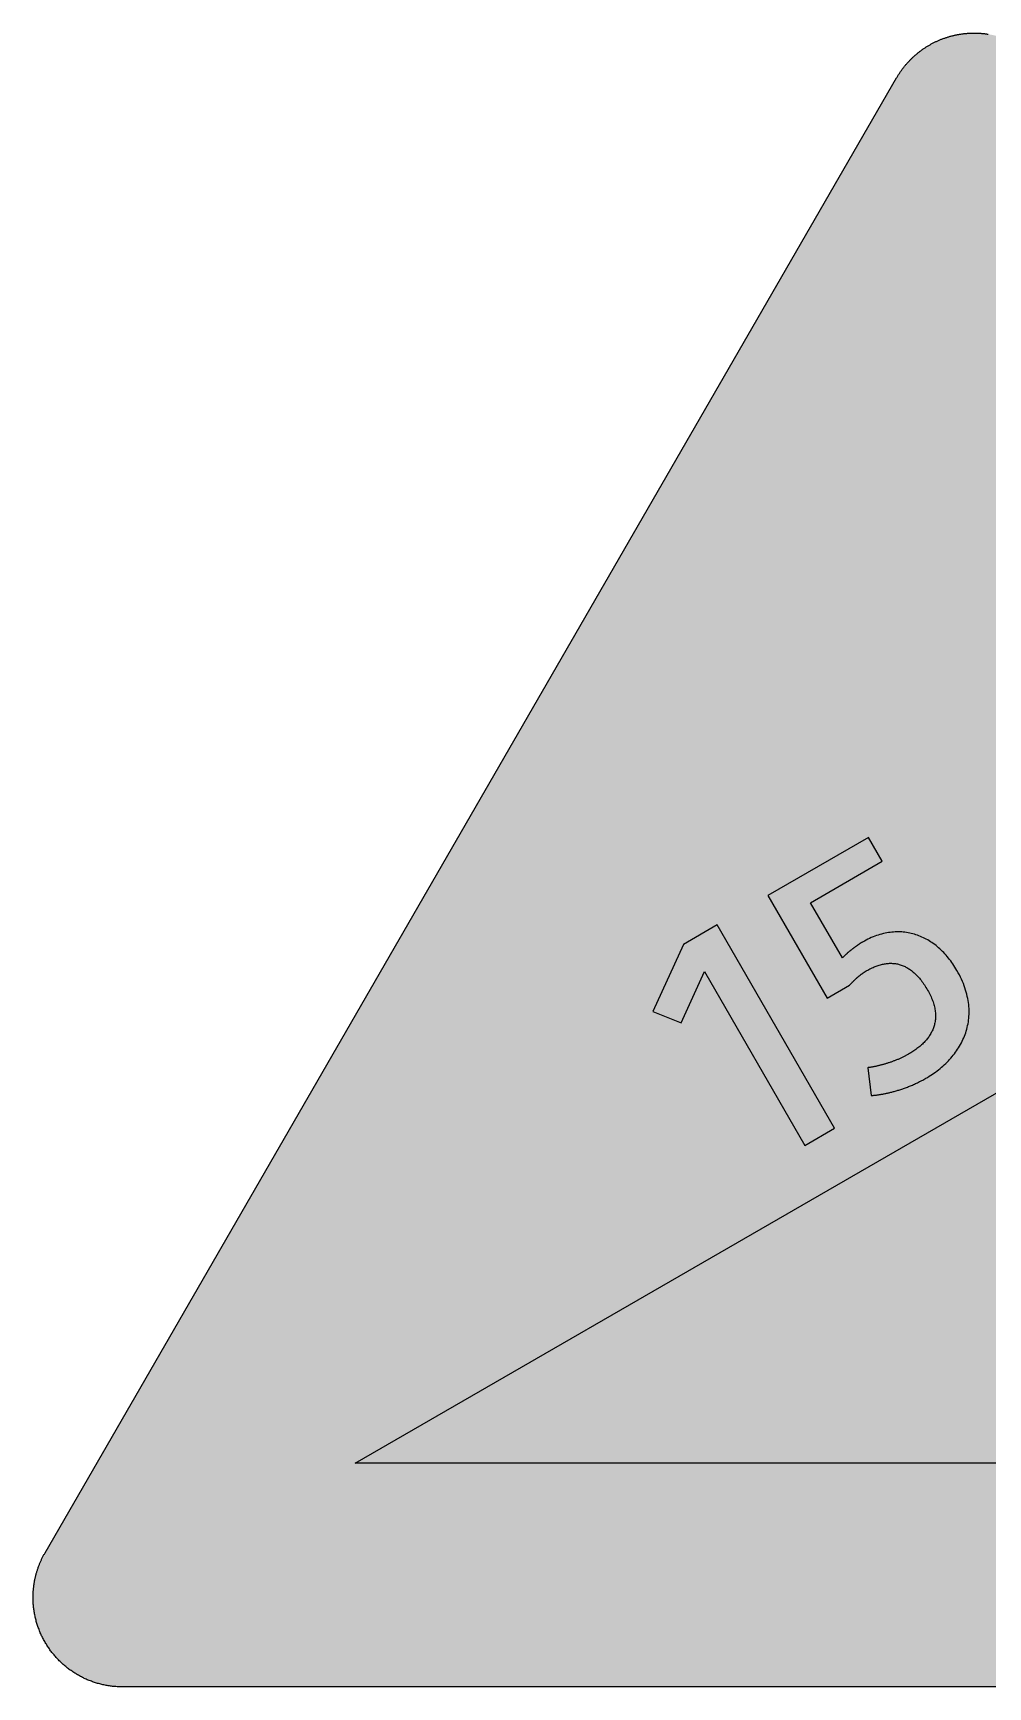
# Model space of a CAD drawing. Header units: millimetres. Extents: x 0 to 297, y 0 to 261.
# Drawn here: x 0.1 to 150.6, y 0.1 to 260.9 of the extents above; entities that cross this region are included whole.
import ezdxf

# ---------------------------------------------------------------- set-up
doc = ezdxf.new("R2010")
doc.units = ezdxf.units.MM

msp = doc.modelspace()

# ---------------------------------------------------------------- hatches: boundary and pattern name
for color, points in [(254, [(14.1633, 0.0526), (13.9878, 0.0533), (13.8125, 0.0559), (13.6373, 0.061), (13.462, 0.0686), (13.2893, 0.0787), (13.114, 0.0914), (12.9413, 0.1041), (12.7686, 0.1194), (12.5959, 0.1397), (12.4231, 0.16), (12.2504, 0.1803), (12.0777, 0.2057), (11.9075, 0.2337), (11.7373, 0.2616), (11.5672, 0.2921), (11.397, 0.3251), (11.2268, 0.3607), (11.0592, 0.3962), (10.8915, 0.4369), (10.7239, 0.4775), (10.5562, 0.5207), (10.3886, 0.5664), (10.2235, 0.6121), (10.0584, 0.6604), (9.8933, 0.7137), (9.7307, 0.7645), (9.5682, 0.8204), (9.4056, 0.8788), (9.2431, 0.9373), (9.083, 0.9982), (8.923, 1.0617), (8.763, 1.1252), (8.6055, 1.1938), (8.4455, 1.2624), (8.2906, 1.331), (8.1331, 1.4046), (7.9781, 1.4783), (7.8232, 1.5545), (7.6708, 1.6332), (7.5184, 1.7145), (7.366, 1.7958), (7.2161, 1.8796), (7.0663, 1.966), (6.919, 2.0549), (6.7716, 2.1438), (6.6243, 2.2352), (6.4795, 2.3266), (6.3348, 2.4232), (6.19, 2.5197), (6.0477, 2.6187), (5.908, 2.7178), (5.7683, 2.8219), (5.6286, 2.9261), (5.4915, 3.0302), (5.3543, 3.1394), (5.2197, 3.2487), (5.0851, 3.3579), (4.953, 3.4722), (4.8209, 3.5865), (4.6914, 3.7033), (4.5644, 3.8202), (4.4348, 3.9395), (4.3104, 4.0615), (4.1859, 4.1859), (4.0615, 4.3104), (3.9395, 4.4374), (3.8202, 4.5644), (3.7033, 4.6914), (3.5865, 4.8235), (3.4722, 4.953), (3.3579, 5.0876), (3.2487, 5.2197), (3.1369, 5.3543), (3.0302, 5.4915), (2.9235, 5.6286), (2.8194, 5.7683), (2.7178, 5.908), (2.6187, 6.0503), (2.5197, 6.19), (2.4232, 6.3348), (2.3266, 6.4795), (2.2352, 6.6243), (2.1438, 6.7716), (2.0523, 6.919), (1.966, 7.0663), (1.8796, 7.2161), (1.7958, 7.366), (1.7145, 7.5184), (1.6332, 7.6708), (1.5545, 7.8232), (1.4783, 7.9781), (1.4046, 8.1331), (1.331, 8.2906), (1.2598, 8.4455), (1.1913, 8.6055), (1.1252, 8.763), (1.0592, 8.923), (0.9982, 9.083), (0.9373, 9.2431), (0.8763, 9.4056), (0.8204, 9.5682), (0.7645, 9.7307), (0.7112, 9.8933), (0.6604, 10.0584), (0.6121, 10.2235), (0.5639, 10.3911), (0.5207, 10.5562), (0.4775, 10.7239), (0.4343, 10.8915), (0.3962, 11.0592), (0.3607, 11.2268), (0.3251, 11.397), (0.2921, 11.5672), (0.2616, 11.7373), (0.2311, 11.9075), (0.2057, 12.0802), (0.1803, 12.2504), (0.1575, 12.4231), (0.1372, 12.5959), (0.1194, 12.7686), (0.1041, 12.9413), (0.0889, 13.114), (0.0787, 13.2893), (0.0686, 13.462), (0.061, 13.6373), (0.0559, 13.8125), (0.0508, 13.9878), (0.0508, 14.163), (0.0508, 14.2773), (0.0533, 14.3942), (0.0559, 14.511), (0.0584, 14.6253), (0.0635, 14.7422), (0.0686, 14.859), (0.0737, 14.9733), (0.0813, 15.0901), (0.0889, 15.2044), (0.0991, 15.3187), (0.1092, 15.4356), (0.1194, 15.5499), (0.1321, 15.6642), (0.1448, 15.7785), (0.1575, 15.8953), (0.1727, 16.0096), (0.188, 16.1239), (0.2032, 16.2382), (0.221, 16.35), (0.2413, 16.4643), (0.2591, 16.5786), (0.2794, 16.6929), (0.2997, 16.8046), (0.3226, 16.9189), (0.3454, 17.0307), (0.3708, 17.145), (0.3937, 17.2568), (0.4191, 17.3685), (0.447, 17.4803), (0.475, 17.592), (0.5029, 17.7038), (0.5334, 17.8156), (0.5613, 17.9273), (0.5944, 18.0365), (0.6248, 18.1483), (0.6579, 18.2575), (0.6934, 18.3693), (0.7264, 18.4785), (0.762, 18.5877), (0.8001, 18.6969), (0.8382, 18.8062), (0.8763, 18.9128), (0.9144, 19.0221), (0.955, 19.1313), (0.9957, 19.238), (1.0389, 19.3446), (1.0795, 19.4539), (1.1252, 19.5605), (1.1684, 19.6647), (1.2141, 19.7714), (1.2598, 19.878), (1.3081, 19.9822), (1.3564, 20.0889), (1.4046, 20.193), (1.4554, 20.2971), (1.5062, 20.4013), (1.557, 20.5054), (1.6104, 20.607), (1.6637, 20.7112), (1.717, 20.8128), (1.7729, 20.9144), (1.8263, 21.016), (1.8847, 21.1176), (1.9406, 21.2192), (136.2523, 253.8501), (136.3091, 253.9492), (136.3675, 254.0483), (136.4285, 254.1473), (136.4894, 254.2464), (136.5504, 254.3454), (136.6139, 254.442), (136.6774, 254.5385), (136.7409, 254.635), (136.8044, 254.7315), (136.8704, 254.8255), (136.9365, 254.922), (137.0025, 255.016), (137.0711, 255.11), (137.1397, 255.2014), (137.2083, 255.2954), (137.2794, 255.3868), (137.3505, 255.4783), (137.4216, 255.5672), (137.4927, 255.6586), (137.5664, 255.7475), (137.6401, 255.8364), (137.7137, 255.9253), (137.7874, 256.0117), (137.8636, 256.098), (137.9398, 256.1844), (138.016, 256.2708), (138.0947, 256.3546), (138.1735, 256.4409), (138.2522, 256.5222), (138.3309, 256.606), (138.4122, 256.6899), (138.4935, 256.7711), (138.5748, 256.8524), (138.6586, 256.9312), (138.7399, 257.0124), (138.8237, 257.0912), (138.9075, 257.1699), (138.9939, 257.2461), (139.0802, 257.3249), (139.1641, 257.4011), (139.253, 257.4747), (139.3393, 257.5509), (139.4282, 257.6246), (139.5171, 257.6982), (139.606, 257.7719), (139.6949, 257.843), (139.7864, 257.9141), (139.8778, 257.9853), (139.9692, 258.0564), (140.0607, 258.125), (140.1547, 258.1935), (140.2486, 258.2596), (140.3426, 258.3282), (140.4366, 258.3942), (140.5331, 258.4602), (140.6296, 258.5237), (140.7262, 258.5872), (140.8227, 258.6507), (140.9192, 258.7142), (141.0183, 258.7752), (141.1173, 258.8362), (141.2164, 258.8946), (141.3154, 258.9555), (141.4145, 259.014), (141.5161, 259.0698), (141.6177, 259.1283), (141.7193, 259.1841), (141.8209, 259.2375), (141.9225, 259.2934), (142.0266, 259.3467), (142.1308, 259.3975), (142.2324, 259.4508), (142.3365, 259.5016), (142.4407, 259.5499), (142.5473, 259.6007), (142.6515, 259.6464), (142.7556, 259.6947), (142.8623, 259.7404), (142.969, 259.7861), (143.0757, 259.8318), (143.1823, 259.875), (143.289, 259.9182), (143.3957, 259.9588), (143.5049, 259.9995), (143.6116, 260.0401), (143.7208, 260.0808), (143.83, 260.1189), (143.9393, 260.1544), (144.0485, 260.1925), (144.1577, 260.2281), (144.2669, 260.2636), (144.3761, 260.2967), (144.4879, 260.3297), (144.5971, 260.3627), (144.7089, 260.3932), (144.8206, 260.4237), (144.9299, 260.4516), (145.0416, 260.4821), (145.1534, 260.5075), (145.2651, 260.5354), (145.3794, 260.5608), (145.4912, 260.5862), (145.603, 260.6091), (145.7173, 260.6319), (145.829, 260.6548), (145.9433, 260.6751), (146.0551, 260.6954), (146.1694, 260.7158), (146.2837, 260.7335), (146.398, 260.7513), (146.5123, 260.7666), (146.6266, 260.7818), (146.7409, 260.797), (146.8552, 260.8123), (146.9695, 260.825), (147.0838, 260.8351), (147.2006, 260.8478), (147.3149, 260.858), (147.4292, 260.8656), (147.5461, 260.8732), (147.6604, 260.8809), (147.7772, 260.8859), (147.8915, 260.8936), (148.0083, 260.8961), (148.1226, 260.9012), (148.2395, 260.9037), (148.3563, 260.9037), (148.4706, 260.9037), (148.5875, 260.9037), (148.7043, 260.9037), (148.8186, 260.9012), (148.9354, 260.8961), (149.0523, 260.8936), (149.1666, 260.8859), (149.2834, 260.8809), (149.3977, 260.8732), (149.512, 260.8656), (149.6289, 260.858), (149.7432, 260.8478), (149.8575, 260.8351), (149.9743, 260.825), (150.0886, 260.8123), (150.2029, 260.797), (150.3172, 260.7818), (150.4315, 260.7666), (150.5458, 260.7513), (150.6601, 260.7335), (150.7744, 260.7158), (150.8862, 260.6954), (151.0005, 260.6751), (151.1148, 260.6548), (151.2265, 260.6319), (151.3408, 260.6091), (151.4526, 260.5862), (151.5643, 260.5608), (151.6761, 260.5354), (151.7879, 260.5075), (151.8996, 260.4821), (152.0114, 260.4516), (152.1231, 260.4237), (152.2349, 260.3932), (152.3467, 260.3627), (152.4559, 260.3297), (152.5676, 260.2967), (152.6769, 260.2636), (152.7861, 260.2281), (152.8953, 260.1925), (153.0045, 260.1544), (153.1137, 260.1189), (153.223, 260.0808), (153.3296, 260.0401), (153.4389, 259.9995), (153.5455, 259.9588), (153.6548, 259.9182), (153.7614, 259.875), (153.8681, 259.8318), (153.9748, 259.7861), (154.0789, 259.7404), (154.1856, 259.6947), (154.2923, 259.6464), (154.3964, 259.6007), (154.5006, 259.5499), (154.6047, 259.5016), (154.7089, 259.4508), (154.813, 259.3975), (154.9171, 259.3467), (155.0187, 259.2934), (155.1203, 259.2375), (155.2245, 259.1841), (155.3261, 259.1283), (155.4251, 259.0698), (155.5267, 259.014), (155.6283, 258.9555), (155.7274, 258.8946), (155.8265, 258.8362), (155.9255, 258.7752), (156.022, 258.7142), (156.1211, 258.6507), (156.2176, 258.5872), (156.3141, 258.5237), (156.4107, 258.4602), (156.5046, 258.3942), (156.6012, 258.3282), (156.6951, 258.2596), (156.7866, 258.1935), (156.8806, 258.125), (156.972, 258.0564), (157.066, 257.9853), (157.1574, 257.9141), (157.2463, 257.843), (157.3378, 257.7719), (157.4267, 257.6982), (157.5156, 257.6246), (157.6019, 257.5509), (157.6908, 257.4747), (157.7772, 257.4011), (157.8635, 257.3249), (157.9499, 257.2461), (158.0337, 257.1699), (158.1201, 257.0912), (158.2039, 257.0124), (158.2852, 256.9312), (158.369, 256.8524), (158.4503, 256.7711), (158.5316, 256.6899), (158.6103, 256.606), (158.6916, 256.5222), (158.7703, 256.4409), (158.8491, 256.3546), (158.9253, 256.2708), (159.004, 256.1844), (159.0802, 256.098), (159.1539, 256.0117), (159.2301, 255.9253), (159.3037, 255.8364), (159.3774, 255.7475), (159.451, 255.6586), (159.5222, 255.5672), (159.5933, 255.4783), (159.6644, 255.3868), (159.7355, 255.2954), (159.8041, 255.2014), (159.8727, 255.11), (159.9387, 255.016), (160.0073, 254.922), (160.0733, 254.8255), (160.1368, 254.7315), (160.2029, 254.635), (160.2664, 254.5385), (160.3299, 254.442), (160.3908, 254.3454), (160.4543, 254.2464), (160.5153, 254.1473), (160.5737, 254.0483), (160.6347, 253.9492), (160.6906, 253.8476), (295.0023, 21.2192), (295.0591, 21.1176), (295.115, 21.016), (295.1709, 20.9144), (295.2267, 20.8128), (295.2801, 20.7112), (295.3334, 20.607), (295.3868, 20.5054), (295.4376, 20.4013), (295.4884, 20.2971), (295.5392, 20.193), (295.5874, 20.0889), (295.6357, 19.9822), (295.6814, 19.878), (295.7297, 19.7714), (295.7754, 19.6647), (295.8186, 19.5605), (295.8617, 19.4539), (295.9049, 19.3446), (295.9481, 19.238), (295.9887, 19.1313), (296.0294, 19.0221), (296.0675, 18.9128), (296.1056, 18.8062), (296.1437, 18.6969), (296.1792, 18.5877), (296.2148, 18.4785), (296.2504, 18.3693), (296.2834, 18.2575), (296.3164, 18.1483), (296.3494, 18.0365), (296.3799, 17.9273), (296.4104, 17.8156), (296.4409, 17.7038), (296.4688, 17.592), (296.4967, 17.4803), (296.5221, 17.3685), (296.5475, 17.2568), (296.5729, 17.145), (296.5958, 17.0307), (296.6212, 16.9189), (296.6415, 16.8046), (296.6644, 16.6929), (296.6822, 16.5786), (296.7025, 16.4643), (296.7203, 16.35), (296.738, 16.2382), (296.7558, 16.1239), (296.7711, 16.0096), (296.7838, 15.8953), (296.799, 15.7785), (296.8117, 15.6642), (296.8244, 15.5499), (296.8346, 15.4356), (296.8447, 15.3187), (296.8523, 15.2044), (296.86, 15.0901), (296.8676, 14.9733), (296.8752, 14.859), (296.8803, 14.7422), (296.8828, 14.6253), (296.8879, 14.511), (296.8904, 14.3942), (296.8904, 14.2773), (296.8904, 14.163), (296.8904, 13.9878), (296.8879, 13.8125), (296.8828, 13.6373), (296.8752, 13.462), (296.865, 13.2893), (296.8523, 13.114), (296.8396, 12.9413), (296.8219, 12.7686), (296.8041, 12.5959), (296.7838, 12.4231), (296.7609, 12.2504), (296.738, 12.0802), (296.7101, 11.9075), (296.6822, 11.7373), (296.6517, 11.5672), (296.6187, 11.397), (296.5831, 11.2268), (296.545, 11.0592), (296.5069, 10.8915), (296.4663, 10.7239), (296.4231, 10.5562), (296.3774, 10.3911), (296.3316, 10.2235), (296.2808, 10.0584), (296.23, 9.8933), (296.1767, 9.7307), (296.1234, 9.5682), (296.0649, 9.4056), (296.0065, 9.2431), (295.9456, 9.083), (295.8821, 8.923), (295.8186, 8.763), (295.75, 8.6055), (295.6814, 8.4455), (295.6103, 8.2906), (295.5392, 8.1331), (295.463, 7.9781), (295.3868, 7.8232), (295.3106, 7.6708), (295.2293, 7.5184), (295.148, 7.366), (295.0642, 7.2161), (294.9778, 7.0663), (294.8889, 6.919), (294.8, 6.7716), (294.7086, 6.6243), (294.6146, 6.4795), (294.5206, 6.3348), (294.4241, 6.19), (294.325, 6.0503), (294.226, 5.908), (294.1218, 5.7683), (294.0177, 5.6286), (293.9136, 5.4915), (293.8043, 5.3543), (293.6951, 5.2197), (293.5859, 5.0876), (293.4716, 4.953), (293.3573, 4.8235), (293.2405, 4.6914), (293.1236, 4.5644), (293.0042, 4.4374), (292.8823, 4.3104), (292.7579, 4.1859), (292.6334, 4.0615), (292.5089, 3.9395), (292.3794, 3.8202), (292.2524, 3.7033), (292.1203, 3.5865), (291.9908, 3.4722), (291.8562, 3.3579), (291.7241, 3.2487), (291.5895, 3.1394), (291.4523, 3.0302), (291.3151, 2.9261), (291.1754, 2.8219), (291.0357, 2.7178), (290.8935, 2.6187), (290.7513, 2.5197), (290.609, 2.4232), (290.4642, 2.3266), (290.3195, 2.2352), (290.1721, 2.1438), (290.0248, 2.0549), (289.8775, 1.966), (289.7276, 1.8796), (289.5778, 1.7958), (289.4254, 1.7145), (289.273, 1.6332), (289.118, 1.5545), (288.9656, 1.4783), (288.8107, 1.4046), (288.6532, 1.331), (288.4957, 1.2624), (288.3383, 1.1938), (288.1808, 1.1252), (288.0208, 1.0617), (287.8607, 0.9982), (287.7007, 0.9373), (287.5382, 0.8788), (287.3756, 0.8204), (287.213, 0.7645), (287.0479, 0.7137), (286.8854, 0.6604), (286.7203, 0.6121), (286.5526, 0.5664), (286.3875, 0.5207), (286.2199, 0.4775), (286.0523, 0.4369), (285.8846, 0.3962), (285.7144, 0.3607), (285.5468, 0.3251), (285.3766, 0.2921), (285.2064, 0.2616), (285.0363, 0.2337), (284.8635, 0.2057), (284.6934, 0.1803), (284.5206, 0.16), (284.3479, 0.1397), (284.1752, 0.1194), (284.0025, 0.1041), (283.8272, 0.0914), (283.6545, 0.0787), (283.4792, 0.0686), (283.3065, 0.061), (283.1313, 0.0559), (282.956, 0.0533), (282.7807, 0.0508)]), (59, [(133.9868, 130.2688), (131.8161, 134.0266), (115.9605, 124.8724), (125.301, 108.6958), (128.8288, 110.7338), (128.872, 110.7796), (128.9152, 110.8278), (128.9583, 110.8761), (129.0015, 110.9218), (129.0447, 110.9675), (129.0904, 111.0158), (129.1336, 111.0615), (129.1768, 111.1047), (129.22, 111.1504), (129.2631, 111.1961), (129.3063, 111.2393), (129.3495, 111.2825), (129.3927, 111.3257), (129.4359, 111.3688), (129.479, 111.412), (129.5222, 111.4552), (129.5654, 111.4958), (129.6086, 111.5365), (129.6518, 111.5797), (129.6949, 111.6203), (129.7381, 111.6584), (129.7788, 111.699), (129.8219, 111.7397), (129.8651, 111.7778), (129.9083, 111.8159), (129.9515, 111.854), (129.9921, 111.8921), (130.0353, 111.9302), (130.0785, 111.9683), (130.1217, 112.0038), (130.1623, 112.0419), (130.2055, 112.0775), (130.2487, 112.1131), (130.2893, 112.1486), (130.3325, 112.1842), (130.3731, 112.2172), (130.4163, 112.2528), (130.4569, 112.2858), (130.5001, 112.3188), (130.5433, 112.3518), (130.5839, 112.3848), (130.6271, 112.4179), (130.6678, 112.4483), (130.7084, 112.4788), (130.7516, 112.5118), (130.7922, 112.5423), (130.8354, 112.5728), (130.876, 112.6007), (130.9167, 112.6312), (130.9599, 112.6617), (131.0005, 112.6896), (131.0411, 112.7176), (131.0843, 112.7455), (131.125, 112.7735), (131.1656, 112.8014), (131.2062, 112.8268), (131.2494, 112.8547), (131.2901, 112.8801), (131.3307, 112.9055), (131.3713, 112.9309), (131.412, 112.9563), (131.4526, 112.9792), (131.4933, 113.0046), (131.5339, 113.0275), (131.7015, 113.124), (131.8692, 113.2154), (132.0368, 113.3018), (132.2019, 113.3856), (132.3696, 113.4643), (132.5347, 113.5405), (132.6998, 113.6117), (132.8649, 113.6777), (133.0274, 113.7412), (133.1925, 113.8022), (133.3551, 113.8555), (133.5202, 113.9063), (133.6827, 113.9546), (133.8428, 113.9977), (134.0053, 114.0358), (134.1679, 114.0689), (134.3279, 114.0993), (134.4879, 114.1247), (134.6479, 114.1451), (134.808, 114.1603), (134.9654, 114.173), (135.1229, 114.1806), (135.2804, 114.1832), (135.4379, 114.1832), (135.5954, 114.1755), (135.7503, 114.1654), (135.9052, 114.1501), (136.0602, 114.1298), (136.2151, 114.1044), (136.3675, 114.0739), (136.5199, 114.0384), (136.6723, 114.0003), (136.8222, 113.9546), (136.9746, 113.9063), (137.1244, 113.8504), (137.2743, 113.792), (137.4216, 113.7285), (137.5689, 113.6574), (137.7163, 113.5837), (137.8636, 113.505), (138.0084, 113.4186), (138.1557, 113.3297), (138.2979, 113.2332), (138.4427, 113.1316), (138.5849, 113.0275), (138.7272, 112.9157), (138.8669, 112.7989), (139.0091, 112.6769), (139.1463, 112.5474), (139.286, 112.4153), (139.4231, 112.2756), (139.5603, 112.1308), (139.6975, 111.981), (139.8321, 111.826), (139.9667, 111.666), (140.0988, 111.4984), (140.2309, 111.3257), (140.3629, 111.1479), (140.4925, 110.9624), (140.622, 110.7719), (140.7516, 110.5764), (140.8786, 110.3757), (141.0056, 110.1674), (141.1326, 109.9515), (141.2519, 109.7382), (141.3662, 109.5273), (141.4755, 109.3165), (141.5771, 109.1082), (141.671, 108.9025), (141.7599, 108.6968), (141.8438, 108.4936), (141.92, 108.2929), (141.9911, 108.0948), (142.0546, 107.8967), (142.113, 107.7011), (142.1663, 107.508), (142.2121, 107.315), (142.2527, 107.1245), (142.2883, 106.9365), (142.3187, 106.7511), (142.3416, 106.5657), (142.3594, 106.3828), (142.3721, 106.2025), (142.3797, 106.0221), (142.3797, 105.8469), (142.3772, 105.6691), (142.367, 105.4964), (142.3543, 105.3236), (142.334, 105.1535), (142.3086, 104.9858), (142.2806, 104.8182), (142.2451, 104.6531), (142.2044, 104.4905), (142.1613, 104.328), (142.1105, 104.1679), (142.0571, 104.0105), (141.9987, 103.853), (141.9352, 103.698), (141.8666, 103.5456), (141.793, 103.3932), (141.7142, 103.2459), (141.6329, 103.0961), (141.5466, 102.9513), (141.4551, 102.8065), (141.3612, 102.6643), (141.2621, 102.522), (141.158, 102.3823), (141.0513, 102.2452), (140.9395, 102.1105), (140.8227, 101.9759), (140.7033, 101.8413), (140.5788, 101.7118), (140.4518, 101.5822), (140.3198, 101.4552), (140.1851, 101.3282), (140.0454, 101.2038), (139.9032, 101.0818), (139.7584, 100.9599), (139.6086, 100.8405), (139.4536, 100.7237), (139.2987, 100.6069), (139.1387, 100.4926), (138.9761, 100.3783), (138.8085, 100.2665), (138.6383, 100.1573), (138.4656, 100.0481), (138.2903, 99.9439), (138.1125, 99.8372), (138.016, 99.7839), (137.9195, 99.7306), (137.8229, 99.6772), (137.7239, 99.6239), (137.6248, 99.5705), (137.5232, 99.5197), (137.4216, 99.4689), (137.3175, 99.4181), (137.2159, 99.3673), (137.1117, 99.3191), (137.0051, 99.2708), (136.9009, 99.2226), (136.7942, 99.1743), (136.685, 99.1286), (136.5783, 99.0803), (136.4691, 99.0371), (136.3624, 98.9914), (136.2532, 98.9457), (136.144, 98.9025), (136.0348, 98.8593), (135.923, 98.8162), (135.8138, 98.7755), (135.7046, 98.7349), (135.5928, 98.6942), (135.4836, 98.6536), (135.3718, 98.6155), (135.2626, 98.5774), (135.1509, 98.5393), (135.0416, 98.5012), (134.9324, 98.4656), (134.8232, 98.4301), (134.714, 98.3945), (134.6048, 98.3615), (134.4955, 98.3285), (134.3889, 98.2955), (134.2796, 98.265), (134.173, 98.2345), (134.0663, 98.204), (133.9621, 98.1735), (133.858, 98.1456), (133.7539, 98.1177), (133.6497, 98.0923), (133.5481, 98.0643), (133.4465, 98.0389), (133.3449, 98.0161), (133.2459, 97.9932), (133.1468, 97.9703), (133.0503, 97.9475), (132.9538, 97.9272), (132.8598, 97.9068), (132.7658, 97.8865), (132.6744, 97.8687), (132.5855, 97.851), (132.494, 97.8357), (132.4077, 97.8205), (132.3213, 97.8052), (132.2375, 97.7925), (132.1537, 97.7798), (132.0724, 97.7671), (131.9936, 97.757), (131.9174, 97.7468), (131.8412, 97.7367), (131.7676, 97.729), (131.6965, 97.7214), (132.2215, 93.3221), (132.3035, 93.3272), (132.3873, 93.3374), (132.4762, 93.345), (132.5651, 93.3552), (132.6591, 93.3653), (132.7531, 93.3755), (132.8496, 93.3856), (132.9487, 93.3983), (133.0503, 93.411), (133.1544, 93.4263), (133.2586, 93.4415), (133.3652, 93.4568), (133.4745, 93.472), (133.5862, 93.4898), (133.7005, 93.5076), (133.8148, 93.5279), (133.9317, 93.5482), (134.051, 93.5685), (134.1704, 93.5914), (134.2949, 93.6142), (134.4168, 93.6396), (134.5438, 93.665), (134.6708, 93.6904), (134.8003, 93.7184), (134.9299, 93.7489), (135.062, 93.7768), (135.1966, 93.8098), (135.3312, 93.8428), (135.4684, 93.8759), (135.6055, 93.9114), (135.7452, 93.947), (135.8849, 93.9851), (136.0272, 94.0257), (136.1694, 94.0638), (136.3142, 94.107), (136.459, 94.1502), (136.6037, 94.1959), (136.7536, 94.2416), (136.9009, 94.2899), (137.0508, 94.3381), (137.2006, 94.3889), (137.353, 94.4423), (137.5054, 94.4956), (137.6578, 94.5515), (137.8128, 94.6099), (137.9677, 94.6683), (138.1227, 94.7293), (138.2801, 94.7928), (138.4376, 94.8563), (138.5951, 94.9223), (138.7526, 94.9884), (138.9126, 95.0595), (139.0726, 95.1306), (139.2326, 95.2043), (139.3927, 95.2779), (139.5527, 95.3567), (139.7152, 95.4354), (139.8753, 95.5167), (140.0378, 95.598), (140.2004, 95.6843), (140.3629, 95.7707), (140.5255, 95.8596), (140.6881, 95.951), (140.8532, 96.045), (141.1148, 96.1974), (141.3739, 96.3574), (141.6304, 96.52), (141.8844, 96.6876), (142.1333, 96.8604), (142.3797, 97.0356), (142.621, 97.216), (142.8598, 97.4014), (143.0934, 97.5893), (143.322, 97.7824), (143.5481, 97.978), (143.7691, 98.1786), (143.985, 98.3818), (144.1983, 98.5901), (144.4041, 98.8009), (144.6073, 99.0168), (144.8029, 99.2353), (144.9959, 99.4588), (145.1813, 99.6874), (145.3617, 99.916), (145.5369, 100.1497), (145.7046, 100.3884), (145.8697, 100.6297), (146.0246, 100.8736), (146.177, 101.1225), (146.3218, 101.3714), (146.4589, 101.6279), (146.591, 101.8845), (146.7155, 102.1461), (146.8323, 102.4103), (146.9415, 102.6795), (147.0457, 102.9487), (147.1422, 103.2231), (147.2311, 103.4999), (147.3124, 103.7793), (147.386, 104.0638), (147.4495, 104.3508), (147.508, 104.6378), (147.5588, 104.9299), (147.5994, 105.2246), (147.6324, 105.5218), (147.6553, 105.824), (147.6705, 106.1263), (147.6781, 106.4311), (147.6756, 106.741), (147.6654, 107.0508), (147.6451, 107.3658), (147.6146, 107.6808), (147.5765, 108.0008), (147.5257, 108.3208), (147.4673, 108.6434), (147.3987, 108.9711), (147.32, 109.2987), (147.2336, 109.6289), (147.1346, 109.9617), (147.0254, 110.297), (146.9034, 110.6348), (146.7739, 110.9726), (146.6317, 111.3155), (146.4793, 111.6584), (146.3167, 112.0038), (146.1414, 112.3518), (145.956, 112.6998), (145.7579, 113.0529), (145.603, 113.3145), (145.4429, 113.5736), (145.2804, 113.8276), (145.1153, 114.0765), (144.9451, 114.3178), (144.7724, 114.5565), (144.5971, 114.7877), (144.4168, 115.0137), (144.2364, 115.2347), (144.0485, 115.4506), (143.8605, 115.6614), (143.67, 115.8672), (143.4744, 116.0653), (143.2789, 116.2583), (143.0782, 116.4438), (142.875, 116.6266), (142.6693, 116.8019), (142.461, 116.9721), (142.2502, 117.1346), (142.0368, 117.2921), (141.8209, 117.4445), (141.6025, 117.5893), (141.3815, 117.729), (141.158, 117.8611), (140.9319, 117.9881), (140.7033, 118.11), (140.4722, 118.2243), (140.241, 118.331), (140.0073, 118.4326), (139.7686, 118.5266), (139.5324, 118.6155), (139.2911, 118.6967), (139.0498, 118.7704), (138.8034, 118.839), (138.5595, 118.9025), (138.3106, 118.9558), (138.0617, 119.0041), (137.8102, 119.0447), (137.5588, 119.0803), (137.3048, 119.1057), (137.0482, 119.126), (136.7917, 119.1387), (136.5326, 119.1463), (136.2735, 119.1438), (136.0119, 119.1362), (135.7503, 119.1209), (135.4861, 119.0981), (135.222, 119.0676), (134.9578, 119.0295), (134.6911, 118.9838), (134.4219, 118.9304), (134.1552, 118.8695), (133.8859, 118.8034), (133.6167, 118.7272), (133.3449, 118.6434), (133.0731, 118.552), (132.8014, 118.4529), (132.5296, 118.3462), (132.2553, 118.2319), (131.9835, 118.11), (131.7092, 117.9805), (131.4348, 117.8408), (131.1605, 117.696), (130.8837, 117.541), (130.8329, 117.5106), (130.7821, 117.4801), (130.7287, 117.4496), (130.6779, 117.4191), (130.6271, 117.3861), (130.5738, 117.3531), (130.5204, 117.3226), (130.4696, 117.2896), (130.4163, 117.2566), (130.3655, 117.2235), (130.3122, 117.188), (130.2614, 117.155), (130.208, 117.1194), (130.1547, 117.0838), (130.1039, 117.0508), (130.0505, 117.0153), (129.9997, 116.9772), (129.9464, 116.9416), (129.8931, 116.906), (129.8423, 116.8679), (129.7889, 116.8324), (129.7381, 116.7943), (129.6848, 116.7562), (129.634, 116.7181), (129.5806, 116.68), (129.5298, 116.6419), (129.4765, 116.6012), (129.4257, 116.5631), (129.3749, 116.5225), (129.3216, 116.4844), (129.2708, 116.4438), (129.22, 116.4031), (129.1692, 116.3625), (129.1184, 116.3218), (129.0676, 116.2812), (129.0168, 116.2406), (128.966, 116.1999), (128.9152, 116.1567), (128.8644, 116.1161), (128.8161, 116.0755), (128.7653, 116.0323), (128.717, 115.9891), (128.6662, 115.9485), (128.618, 115.9053), (128.5697, 115.8621), (128.5189, 115.8189), (128.4707, 115.7757), (128.4224, 115.7326), (128.3767, 115.6894), (128.3284, 115.6462), (128.2802, 115.603), (128.2344, 115.5598), (128.1862, 115.5141), (128.1405, 115.4709), (128.0947, 115.4278), (128.049, 115.382), (128.0033, 115.3389), (127.9576, 115.2931), (127.9119, 115.25), (127.8687, 115.2042), (127.823, 115.1611), (127.7798, 115.1153), (127.7366, 115.0722), (127.6934, 115.0264), (122.6675, 123.7343)]), (59, [(121.787, 85.4647), (126.4613, 88.1641), (107.9405, 120.2422), (102.6252, 117.1734), (97.809, 106.5706), (102.2533, 104.8001), (105.9656, 112.8698)]), (59, [(50.8261, 35.3304), (197.2966, 119.8965), (246.1204, 35.3304)])]:
    msp.add_hatch(color=color).paths.add_polyline_path(points)
h = msp.add_hatch(color=22)
h.paths.add_polyline_path([(14.1633, 5.3442), (13.9344, 5.3467), (13.7084, 5.3543), (13.4849, 5.3696), (13.2613, 5.3873), (13.0378, 5.4127), (12.8194, 5.4458), (12.6009, 5.4813), (12.385, 5.522), (12.1717, 5.5677), (11.9583, 5.621), (11.7475, 5.6769), (11.5392, 5.7404), (11.3335, 5.8064), (11.1303, 5.8776), (10.9296, 5.9538), (10.729, 6.035), (10.5334, 6.1214), (10.3378, 6.2128), (10.1473, 6.3068), (9.9593, 6.4084), (9.7714, 6.5126), (9.5885, 6.6192), (9.4082, 6.7335), (9.2304, 6.8504), (9.0576, 6.9698), (8.8849, 7.0942), (8.7173, 7.2238), (8.5522, 7.3584), (8.3896, 7.493), (8.2321, 7.6352), (8.0772, 7.7775), (7.9273, 7.9273), (7.7775, 8.0772), (7.6352, 8.2321), (7.493, 8.3922), (7.3558, 8.5522), (7.2238, 8.7173), (7.0942, 8.8849), (6.9698, 9.0576), (6.8504, 9.2329), (6.7335, 9.4082), (6.6192, 9.5885), (6.5126, 9.7739), (6.4084, 9.9593), (6.3068, 10.1473), (6.2128, 10.3403), (6.1214, 10.5334), (6.035, 10.729), (5.9538, 10.9296), (5.8776, 11.1303), (5.8064, 11.3335), (5.7404, 11.5392), (5.6769, 11.7475), (5.621, 11.9583), (5.5677, 12.1717), (5.522, 12.385), (5.4813, 12.6009), (5.4432, 12.8194), (5.4127, 13.0404), (5.3873, 13.2613), (5.3696, 13.4849), (5.3543, 13.7084), (5.3467, 13.9344), (5.3416, 14.163), (5.3442, 14.2342), (5.3442, 14.3078), (5.3442, 14.3789), (5.3467, 14.4526), (5.3492, 14.5237), (5.3543, 14.5974), (5.3569, 14.6685), (5.3619, 14.7422), (5.367, 14.8133), (5.3721, 14.8869), (5.3797, 14.9581), (5.3848, 15.0292), (5.3924, 15.1003), (5.4, 15.174), (5.4102, 15.2451), (5.4178, 15.3162), (5.428, 15.3873), (5.4381, 15.4584), (5.4483, 15.5296), (5.461, 15.6007), (5.4737, 15.6718), (5.4864, 15.7429), (5.4991, 15.814), (5.5118, 15.8852), (5.527, 15.9563), (5.5423, 16.0249), (5.5575, 16.096), (5.5728, 16.1671), (5.5905, 16.2357), (5.6083, 16.3068), (5.6261, 16.3754), (5.6439, 16.444), (5.6617, 16.5151), (5.682, 16.5837), (5.7023, 16.6522), (5.7226, 16.7208), (5.7429, 16.7919), (5.7658, 16.8605), (5.7887, 16.9266), (5.8115, 16.9951), (5.8344, 17.0637), (5.8572, 17.1323), (5.8826, 17.2009), (5.908, 17.2669), (5.9334, 17.3355), (5.9588, 17.4015), (5.9868, 17.4676), (6.0147, 17.5362), (6.0427, 17.6022), (6.0706, 17.6682), (6.0985, 17.7343), (6.129, 17.8003), (6.1595, 17.8664), (6.19, 17.9299), (6.2205, 17.9959), (6.2509, 18.0619), (6.284, 18.1254), (6.317, 18.1915), (6.35, 18.255), (6.383, 18.3185), (6.4186, 18.382), (6.4541, 18.4455), (6.4897, 18.509), (6.5253, 18.5725), (140.8356, 251.2042), (140.909, 251.3305), (140.9852, 251.4549), (141.064, 251.5794), (141.1453, 251.7013), (141.2265, 251.8232), (141.3129, 251.9426), (141.3967, 252.0594), (141.4856, 252.1763), (141.5745, 252.2906), (141.666, 252.4023), (141.7599, 252.5141), (141.8539, 252.6233), (141.9504, 252.73), (142.0495, 252.8367), (142.1486, 252.9408), (142.2502, 253.0424), (142.3518, 253.144), (142.4559, 253.2431), (142.5626, 253.3396), (142.6693, 253.4336), (142.7785, 253.5276), (142.8877, 253.619), (142.9995, 253.7104), (143.1112, 253.7968), (143.2255, 253.8832), (143.3424, 253.967), (143.4592, 254.0483), (143.576, 254.1295), (143.6954, 254.2083), (143.8173, 254.2845), (143.9393, 254.3581), (144.0612, 254.4318), (144.1856, 254.5004), (144.3126, 254.569), (144.4371, 254.635), (144.5666, 254.701), (144.6936, 254.762), (144.8232, 254.823), (144.9553, 254.8814), (145.0848, 254.9373), (145.2194, 254.9906), (145.3515, 255.0414), (145.4861, 255.0922), (145.6207, 255.1405), (145.7579, 255.1836), (145.8951, 255.2268), (146.0322, 255.2675), (146.1694, 255.3081), (146.3091, 255.3437), (146.4488, 255.3792), (146.591, 255.4097), (146.7307, 255.4402), (146.873, 255.4681), (147.0152, 255.491), (147.16, 255.5138), (147.3022, 255.5342), (147.447, 255.5519), (147.5918, 255.5697), (147.7391, 255.5824), (147.8839, 255.5926), (148.0312, 255.6027), (148.176, 255.6078), (148.3233, 255.6104), (148.4706, 255.6129), (148.6179, 255.6104), (148.7653, 255.6078), (148.9126, 255.6027), (149.0599, 255.5926), (149.2047, 255.5824), (149.3495, 255.5697), (149.4942, 255.5519), (149.639, 255.5342), (149.7838, 255.5138), (149.926, 255.491), (150.0683, 255.4681), (150.2105, 255.4402), (150.3528, 255.4097), (150.4925, 255.3792), (150.6347, 255.3437), (150.7719, 255.3081), (150.9116, 255.2675), (151.0487, 255.2268), (151.1859, 255.1836), (151.323, 255.1405), (151.4577, 255.0922), (151.5923, 255.0414), (151.7244, 254.9906), (151.8564, 254.9373), (151.9885, 254.8814), (152.1206, 254.823), (152.2501, 254.762), (152.3771, 254.701), (152.5041, 254.635), (152.6311, 254.569), (152.7581, 254.5004), (152.8801, 254.4318), (153.0045, 254.3581), (153.1264, 254.2845), (153.2458, 254.2083), (153.3652, 254.1295), (153.4846, 254.0483), (153.6014, 253.967), (153.7157, 253.8832), (153.83, 253.7968), (153.9443, 253.7104), (154.0561, 253.619), (154.1653, 253.5276), (154.2745, 253.4336), (154.3812, 253.3396), (154.4879, 253.2431), (154.592, 253.144), (154.6936, 253.0424), (154.7952, 252.9408), (154.8943, 252.8367), (154.9933, 252.73), (155.0899, 252.6233), (155.1838, 252.5141), (155.2778, 252.4023), (155.3693, 252.2906), (155.4582, 252.1763), (155.5471, 252.0594), (155.6334, 251.9426), (155.7172, 251.8232), (155.7985, 251.7013), (155.8798, 251.5794), (155.9585, 251.4549), (156.0347, 251.3305), (156.1109, 251.2035), (290.4201, 18.5734), (290.4541, 18.509), (290.4896, 18.4455), (290.5252, 18.382), (290.5608, 18.3185), (290.5938, 18.255), (290.6268, 18.1915), (290.6598, 18.1254), (290.6903, 18.0619), (290.7233, 17.9959), (290.7538, 17.9299), (290.7843, 17.8664), (290.8148, 17.8003), (290.8452, 17.7343), (290.8732, 17.6682), (290.9011, 17.6022), (290.9291, 17.5362), (290.957, 17.4676), (290.9824, 17.4015), (291.0103, 17.3355), (291.0357, 17.2669), (291.0611, 17.2009), (291.084, 17.1323), (291.1094, 17.0637), (291.1323, 16.9951), (291.1551, 16.9266), (291.178, 16.8605), (291.1983, 16.7919), (291.2212, 16.7208), (291.2415, 16.6522), (291.2618, 16.5837), (291.2796, 16.5151), (291.2999, 16.444), (291.3177, 16.3754), (291.3355, 16.3068), (291.3532, 16.2357), (291.3685, 16.1671), (291.3863, 16.096), (291.4015, 16.0249), (291.4167, 15.9563), (291.4294, 15.8852), (291.4447, 15.814), (291.4574, 15.7429), (291.4701, 15.6718), (291.4828, 15.6007), (291.4929, 15.5296), (291.5031, 15.4584), (291.5133, 15.3873), (291.5234, 15.3162), (291.5336, 15.2451), (291.5412, 15.174), (291.5488, 15.1003), (291.5564, 15.0292), (291.5641, 14.9581), (291.5691, 14.8869), (291.5768, 14.8133), (291.5818, 14.7422), (291.5844, 14.6685), (291.5895, 14.5974), (291.592, 14.5237), (291.5945, 14.4526), (291.5971, 14.3789), (291.5996, 14.3078), (291.5996, 14.2342), (291.5996, 14.163), (291.5971, 13.9344), (291.5895, 13.7084), (291.5742, 13.4849), (291.5539, 13.2613), (291.5285, 13.0404), (291.498, 12.8194), (291.4625, 12.6009), (291.4218, 12.385), (291.3736, 12.1717), (291.3228, 11.9583), (291.2643, 11.7475), (291.2034, 11.5392), (291.1373, 11.3335), (291.0637, 11.1303), (290.9875, 10.9296), (290.9062, 10.729), (290.8198, 10.5334), (290.7309, 10.3403), (290.6344, 10.1473), (290.5354, 9.9593), (290.4312, 9.7739), (290.322, 9.5885), (290.2102, 9.4082), (290.0934, 9.2329), (289.974, 9.0576), (289.847, 8.8849), (289.72, 8.7173), (289.5854, 8.5522), (289.4482, 8.3922), (289.3085, 8.2321), (289.1638, 8.0772), (289.0164, 7.9273), (288.8666, 7.7775), (288.7116, 7.6352), (288.5516, 7.493), (288.3916, 7.3584), (288.2265, 7.2238), (288.0563, 7.0942), (287.8861, 6.9698), (287.7109, 6.8504), (287.5331, 6.7335), (287.3527, 6.6192), (287.1699, 6.5126), (286.9844, 6.4084), (286.7965, 6.3068), (286.6034, 6.2128), (286.4104, 6.1214), (286.2148, 6.035), (286.0142, 5.9538), (285.8135, 5.8776), (285.6103, 5.8064), (285.4046, 5.7404), (285.1963, 5.6769), (284.9855, 5.621), (284.7721, 5.5677), (284.5587, 5.522), (284.3428, 5.4813), (284.1244, 5.4458), (283.9034, 5.4127), (283.6824, 5.3873), (283.4589, 5.3696), (283.2354, 5.3543), (283.0093, 5.3467), (282.7807, 5.3442)])
h.paths.add_polyline_path([(44.716, 31.8026), (148.4725, 211.5167), (252.2305, 31.8026)], flags=16)

# ---------------------------------------------------------------- linework, layer by layer
at = {"color": 254}
for points in [[(14.1633, 0.0526), (13.9878, 0.0533), (13.8125, 0.0559), (13.6373, 0.061), (13.462, 0.0686), (13.2893, 0.0787), (13.114, 0.0914), (12.9413, 0.1041), (12.7686, 0.1194), (12.5959, 0.1397), (12.4231, 0.16), (12.2504, 0.1803), (12.0777, 0.2057), (11.9075, 0.2337), (11.7373, 0.2616), (11.5672, 0.2921), (11.397, 0.3251), (11.2268, 0.3607), (11.0592, 0.3962), (10.8915, 0.4369), (10.7239, 0.4775), (10.5562, 0.5207), (10.3886, 0.5664), (10.2235, 0.6121), (10.0584, 0.6604), (9.8933, 0.7137), (9.7307, 0.7645), (9.5682, 0.8204), (9.4056, 0.8788), (9.2431, 0.9373), (9.083, 0.9982), (8.923, 1.0617), (8.763, 1.1252), (8.6055, 1.1938), (8.4455, 1.2624), (8.2906, 1.331), (8.1331, 1.4046), (7.9781, 1.4783), (7.8232, 1.5545), (7.6708, 1.6332), (7.5184, 1.7145), (7.366, 1.7958), (7.2161, 1.8796), (7.0663, 1.966), (6.919, 2.0549), (6.7716, 2.1438), (6.6243, 2.2352), (6.4795, 2.3266), (6.3348, 2.4232), (6.19, 2.5197), (6.0477, 2.6187), (5.908, 2.7178), (5.7683, 2.8219), (5.6286, 2.9261), (5.4915, 3.0302), (5.3543, 3.1394), (5.2197, 3.2487), (5.0851, 3.3579), (4.953, 3.4722), (4.8209, 3.5865), (4.6914, 3.7033), (4.5644, 3.8202), (4.4348, 3.9395), (4.3104, 4.0615), (4.1859, 4.1859), (4.0615, 4.3104), (3.9395, 4.4374), (3.8202, 4.5644), (3.7033, 4.6914), (3.5865, 4.8235), (3.4722, 4.953), (3.3579, 5.0876), (3.2487, 5.2197), (3.1369, 5.3543), (3.0302, 5.4915), (2.9235, 5.6286), (2.8194, 5.7683), (2.7178, 5.908), (2.6187, 6.0503), (2.5197, 6.19), (2.4232, 6.3348), (2.3266, 6.4795), (2.2352, 6.6243), (2.1438, 6.7716), (2.0523, 6.919), (1.966, 7.0663), (1.8796, 7.2161), (1.7958, 7.366), (1.7145, 7.5184), (1.6332, 7.6708), (1.5545, 7.8232), (1.4783, 7.9781), (1.4046, 8.1331), (1.331, 8.2906), (1.2598, 8.4455), (1.1913, 8.6055), (1.1252, 8.763), (1.0592, 8.923), (0.9982, 9.083), (0.9373, 9.2431), (0.8763, 9.4056), (0.8204, 9.5682), (0.7645, 9.7307), (0.7112, 9.8933), (0.6604, 10.0584), (0.6121, 10.2235), (0.5639, 10.3911), (0.5207, 10.5562), (0.4775, 10.7239), (0.4343, 10.8915), (0.3962, 11.0592), (0.3607, 11.2268), (0.3251, 11.397), (0.2921, 11.5672), (0.2616, 11.7373), (0.2311, 11.9075), (0.2057, 12.0802), (0.1803, 12.2504), (0.1575, 12.4231), (0.1372, 12.5959), (0.1194, 12.7686), (0.1041, 12.9413), (0.0889, 13.114), (0.0787, 13.2893), (0.0686, 13.462), (0.061, 13.6373), (0.0559, 13.8125), (0.0508, 13.9878), (0.0508, 14.163), (0.0508, 14.2773), (0.0533, 14.3942), (0.0559, 14.511), (0.0584, 14.6253), (0.0635, 14.7422), (0.0686, 14.859), (0.0737, 14.9733), (0.0813, 15.0901), (0.0889, 15.2044), (0.0991, 15.3187), (0.1092, 15.4356), (0.1194, 15.5499), (0.1321, 15.6642), (0.1448, 15.7785), (0.1575, 15.8953), (0.1727, 16.0096), (0.188, 16.1239), (0.2032, 16.2382), (0.221, 16.35), (0.2413, 16.4643), (0.2591, 16.5786), (0.2794, 16.6929), (0.2997, 16.8046), (0.3226, 16.9189), (0.3454, 17.0307), (0.3708, 17.145), (0.3937, 17.2568), (0.4191, 17.3685), (0.447, 17.4803), (0.475, 17.592), (0.5029, 17.7038), (0.5334, 17.8156), (0.5613, 17.9273), (0.5944, 18.0365), (0.6248, 18.1483), (0.6579, 18.2575), (0.6934, 18.3693), (0.7264, 18.4785), (0.762, 18.5877), (0.8001, 18.6969), (0.8382, 18.8062), (0.8763, 18.9128), (0.9144, 19.0221), (0.955, 19.1313), (0.9957, 19.238), (1.0389, 19.3446), (1.0795, 19.4539), (1.1252, 19.5605), (1.1684, 19.6647), (1.2141, 19.7714), (1.2598, 19.878), (1.3081, 19.9822), (1.3564, 20.0889), (1.4046, 20.193), (1.4554, 20.2971), (1.5062, 20.4013), (1.557, 20.5054), (1.6104, 20.607), (1.6637, 20.7112), (1.717, 20.8128), (1.7729, 20.9144), (1.8263, 21.016), (1.8847, 21.1176), (1.9406, 21.2192), (136.2523, 253.8501), (136.3091, 253.9492), (136.3675, 254.0483), (136.4285, 254.1473), (136.4894, 254.2464), (136.5504, 254.3454), (136.6139, 254.442), (136.6774, 254.5385), (136.7409, 254.635), (136.8044, 254.7315), (136.8704, 254.8255), (136.9365, 254.922), (137.0025, 255.016), (137.0711, 255.11), (137.1397, 255.2014), (137.2083, 255.2954), (137.2794, 255.3868), (137.3505, 255.4783), (137.4216, 255.5672), (137.4927, 255.6586), (137.5664, 255.7475), (137.6401, 255.8364), (137.7137, 255.9253), (137.7874, 256.0117), (137.8636, 256.098), (137.9398, 256.1844), (138.016, 256.2708), (138.0947, 256.3546), (138.1735, 256.4409), (138.2522, 256.5222), (138.3309, 256.606), (138.4122, 256.6899), (138.4935, 256.7711), (138.5748, 256.8524), (138.6586, 256.9312), (138.7399, 257.0124), (138.8237, 257.0912), (138.9075, 257.1699), (138.9939, 257.2461), (139.0802, 257.3249), (139.1641, 257.4011), (139.253, 257.4747), (139.3393, 257.5509), (139.4282, 257.6246), (139.5171, 257.6982), (139.606, 257.7719), (139.6949, 257.843), (139.7864, 257.9141), (139.8778, 257.9853), (139.9692, 258.0564), (140.0607, 258.125), (140.1547, 258.1935), (140.2486, 258.2596), (140.3426, 258.3282), (140.4366, 258.3942), (140.5331, 258.4602), (140.6296, 258.5237), (140.7262, 258.5872), (140.8227, 258.6507), (140.9192, 258.7142), (141.0183, 258.7752), (141.1173, 258.8362), (141.2164, 258.8946), (141.3154, 258.9555), (141.4145, 259.014), (141.5161, 259.0698), (141.6177, 259.1283), (141.7193, 259.1841), (141.8209, 259.2375), (141.9225, 259.2934), (142.0266, 259.3467), (142.1308, 259.3975), (142.2324, 259.4508), (142.3365, 259.5016), (142.4407, 259.5499), (142.5473, 259.6007), (142.6515, 259.6464), (142.7556, 259.6947), (142.8623, 259.7404), (142.969, 259.7861), (143.0757, 259.8318), (143.1823, 259.875), (143.289, 259.9182), (143.3957, 259.9588), (143.5049, 259.9995), (143.6116, 260.0401), (143.7208, 260.0808), (143.83, 260.1189), (143.9393, 260.1544), (144.0485, 260.1925), (144.1577, 260.2281), (144.2669, 260.2636), (144.3761, 260.2967), (144.4879, 260.3297), (144.5971, 260.3627), (144.7089, 260.3932), (144.8206, 260.4237), (144.9299, 260.4516), (145.0416, 260.4821), (145.1534, 260.5075), (145.2651, 260.5354), (145.3794, 260.5608), (145.4912, 260.5862), (145.603, 260.6091), (145.7173, 260.6319), (145.829, 260.6548), (145.9433, 260.6751), (146.0551, 260.6954), (146.1694, 260.7158), (146.2837, 260.7335), (146.398, 260.7513), (146.5123, 260.7666), (146.6266, 260.7818), (146.7409, 260.797), (146.8552, 260.8123), (146.9695, 260.825), (147.0838, 260.8351), (147.2006, 260.8478), (147.3149, 260.858), (147.4292, 260.8656), (147.5461, 260.8732), (147.6604, 260.8809), (147.7772, 260.8859), (147.8915, 260.8936), (148.0083, 260.8961), (148.1226, 260.9012), (148.2395, 260.9037), (148.3563, 260.9037), (148.4706, 260.9037), (148.5875, 260.9037), (148.7043, 260.9037), (148.8186, 260.9012), (148.9354, 260.8961), (149.0523, 260.8936), (149.1666, 260.8859), (149.2834, 260.8809), (149.3977, 260.8732), (149.512, 260.8656), (149.6289, 260.858), (149.7432, 260.8478), (149.8575, 260.8351), (149.9743, 260.825), (150.0886, 260.8123), (150.2029, 260.797), (150.3172, 260.7818), (150.4315, 260.7666), (150.5458, 260.7513), (150.6601, 260.7335)], [(282.7807, 0.0508), (14.1633, 0.0526)]]:
    msp.add_lwpolyline(points, dxfattribs=at)
at = {"color": 59}
for points in [[(133.9868, 130.2688), (131.8161, 134.0266), (115.9605, 124.8724), (125.301, 108.6958), (128.8288, 110.7338), (128.872, 110.7796), (128.9152, 110.8278), (128.9583, 110.8761), (129.0015, 110.9218), (129.0447, 110.9675), (129.0904, 111.0158), (129.1336, 111.0615), (129.1768, 111.1047), (129.22, 111.1504), (129.2631, 111.1961), (129.3063, 111.2393), (129.3495, 111.2825), (129.3927, 111.3257), (129.4359, 111.3688), (129.479, 111.412), (129.5222, 111.4552), (129.5654, 111.4958), (129.6086, 111.5365), (129.6518, 111.5797), (129.6949, 111.6203), (129.7381, 111.6584), (129.7788, 111.699), (129.8219, 111.7397), (129.8651, 111.7778), (129.9083, 111.8159), (129.9515, 111.854), (129.9921, 111.8921), (130.0353, 111.9302), (130.0785, 111.9683), (130.1217, 112.0038), (130.1623, 112.0419), (130.2055, 112.0775), (130.2487, 112.1131), (130.2893, 112.1486), (130.3325, 112.1842), (130.3731, 112.2172), (130.4163, 112.2528), (130.4569, 112.2858), (130.5001, 112.3188), (130.5433, 112.3518), (130.5839, 112.3848), (130.6271, 112.4179), (130.6678, 112.4483), (130.7084, 112.4788), (130.7516, 112.5118), (130.7922, 112.5423), (130.8354, 112.5728), (130.876, 112.6007), (130.9167, 112.6312), (130.9599, 112.6617), (131.0005, 112.6896), (131.0411, 112.7176), (131.0843, 112.7455), (131.125, 112.7735), (131.1656, 112.8014), (131.2062, 112.8268), (131.2494, 112.8547), (131.2901, 112.8801), (131.3307, 112.9055), (131.3713, 112.9309), (131.412, 112.9563), (131.4526, 112.9792), (131.4933, 113.0046), (131.5339, 113.0275), (131.7015, 113.124), (131.8692, 113.2154), (132.0368, 113.3018), (132.2019, 113.3856), (132.3696, 113.4643), (132.5347, 113.5405), (132.6998, 113.6117), (132.8649, 113.6777), (133.0274, 113.7412), (133.1925, 113.8022), (133.3551, 113.8555), (133.5202, 113.9063), (133.6827, 113.9546), (133.8428, 113.9977), (134.0053, 114.0358), (134.1679, 114.0689), (134.3279, 114.0993), (134.4879, 114.1247), (134.6479, 114.1451), (134.808, 114.1603), (134.9654, 114.173), (135.1229, 114.1806), (135.2804, 114.1832), (135.4379, 114.1832), (135.5954, 114.1755), (135.7503, 114.1654), (135.9052, 114.1501), (136.0602, 114.1298), (136.2151, 114.1044), (136.3675, 114.0739), (136.5199, 114.0384), (136.6723, 114.0003), (136.8222, 113.9546), (136.9746, 113.9063), (137.1244, 113.8504), (137.2743, 113.792), (137.4216, 113.7285), (137.5689, 113.6574), (137.7163, 113.5837), (137.8636, 113.505), (138.0084, 113.4186), (138.1557, 113.3297), (138.2979, 113.2332), (138.4427, 113.1316), (138.5849, 113.0275), (138.7272, 112.9157), (138.8669, 112.7989), (139.0091, 112.6769), (139.1463, 112.5474), (139.286, 112.4153), (139.4231, 112.2756), (139.5603, 112.1308), (139.6975, 111.981), (139.8321, 111.826), (139.9667, 111.666), (140.0988, 111.4984), (140.2309, 111.3257), (140.3629, 111.1479), (140.4925, 110.9624), (140.622, 110.7719), (140.7516, 110.5764), (140.8786, 110.3757), (141.0056, 110.1674), (141.1326, 109.9515), (141.2519, 109.7382), (141.3662, 109.5273), (141.4755, 109.3165), (141.5771, 109.1082), (141.671, 108.9025), (141.7599, 108.6968), (141.8438, 108.4936), (141.92, 108.2929), (141.9911, 108.0948), (142.0546, 107.8967), (142.113, 107.7011), (142.1663, 107.508), (142.2121, 107.315), (142.2527, 107.1245), (142.2883, 106.9365), (142.3187, 106.7511), (142.3416, 106.5657), (142.3594, 106.3828), (142.3721, 106.2025), (142.3797, 106.0221), (142.3797, 105.8469), (142.3772, 105.6691), (142.367, 105.4964), (142.3543, 105.3236), (142.334, 105.1535), (142.3086, 104.9858), (142.2806, 104.8182), (142.2451, 104.6531), (142.2044, 104.4905), (142.1613, 104.328), (142.1105, 104.1679), (142.0571, 104.0105), (141.9987, 103.853), (141.9352, 103.698), (141.8666, 103.5456), (141.793, 103.3932), (141.7142, 103.2459), (141.6329, 103.0961), (141.5466, 102.9513), (141.4551, 102.8065), (141.3612, 102.6643), (141.2621, 102.522), (141.158, 102.3823), (141.0513, 102.2452), (140.9395, 102.1105), (140.8227, 101.9759), (140.7033, 101.8413), (140.5788, 101.7118), (140.4518, 101.5822), (140.3198, 101.4552), (140.1851, 101.3282), (140.0454, 101.2038), (139.9032, 101.0818), (139.7584, 100.9599), (139.6086, 100.8405), (139.4536, 100.7237), (139.2987, 100.6069), (139.1387, 100.4926), (138.9761, 100.3783), (138.8085, 100.2665), (138.6383, 100.1573), (138.4656, 100.0481), (138.2903, 99.9439), (138.1125, 99.8372), (138.016, 99.7839), (137.9195, 99.7306), (137.8229, 99.6772), (137.7239, 99.6239), (137.6248, 99.5705), (137.5232, 99.5197), (137.4216, 99.4689), (137.3175, 99.4181), (137.2159, 99.3673), (137.1117, 99.3191), (137.0051, 99.2708), (136.9009, 99.2226), (136.7942, 99.1743), (136.685, 99.1286), (136.5783, 99.0803), (136.4691, 99.0371), (136.3624, 98.9914), (136.2532, 98.9457), (136.144, 98.9025), (136.0348, 98.8593), (135.923, 98.8162), (135.8138, 98.7755), (135.7046, 98.7349), (135.5928, 98.6942), (135.4836, 98.6536), (135.3718, 98.6155), (135.2626, 98.5774), (135.1509, 98.5393), (135.0416, 98.5012), (134.9324, 98.4656), (134.8232, 98.4301), (134.714, 98.3945), (134.6048, 98.3615), (134.4955, 98.3285), (134.3889, 98.2955), (134.2796, 98.265), (134.173, 98.2345), (134.0663, 98.204), (133.9621, 98.1735), (133.858, 98.1456), (133.7539, 98.1177), (133.6497, 98.0923), (133.5481, 98.0643), (133.4465, 98.0389), (133.3449, 98.0161), (133.2459, 97.9932), (133.1468, 97.9703), (133.0503, 97.9475), (132.9538, 97.9272), (132.8598, 97.9068), (132.7658, 97.8865), (132.6744, 97.8687), (132.5855, 97.851), (132.494, 97.8357), (132.4077, 97.8205), (132.3213, 97.8052), (132.2375, 97.7925), (132.1537, 97.7798), (132.0724, 97.7671), (131.9936, 97.757), (131.9174, 97.7468), (131.8412, 97.7367), (131.7676, 97.729), (131.6965, 97.7214), (132.2215, 93.3221), (132.3035, 93.3272), (132.3873, 93.3374), (132.4762, 93.345), (132.5651, 93.3552), (132.6591, 93.3653), (132.7531, 93.3755), (132.8496, 93.3856), (132.9487, 93.3983), (133.0503, 93.411), (133.1544, 93.4263), (133.2586, 93.4415), (133.3652, 93.4568), (133.4745, 93.472), (133.5862, 93.4898), (133.7005, 93.5076), (133.8148, 93.5279), (133.9317, 93.5482), (134.051, 93.5685), (134.1704, 93.5914), (134.2949, 93.6142), (134.4168, 93.6396), (134.5438, 93.665), (134.6708, 93.6904), (134.8003, 93.7184), (134.9299, 93.7489), (135.062, 93.7768), (135.1966, 93.8098), (135.3312, 93.8428), (135.4684, 93.8759), (135.6055, 93.9114), (135.7452, 93.947), (135.8849, 93.9851), (136.0272, 94.0257), (136.1694, 94.0638), (136.3142, 94.107), (136.459, 94.1502), (136.6037, 94.1959), (136.7536, 94.2416), (136.9009, 94.2899), (137.0508, 94.3381), (137.2006, 94.3889), (137.353, 94.4423), (137.5054, 94.4956), (137.6578, 94.5515), (137.8128, 94.6099), (137.9677, 94.6683), (138.1227, 94.7293), (138.2801, 94.7928), (138.4376, 94.8563), (138.5951, 94.9223), (138.7526, 94.9884), (138.9126, 95.0595), (139.0726, 95.1306), (139.2326, 95.2043), (139.3927, 95.2779), (139.5527, 95.3567), (139.7152, 95.4354), (139.8753, 95.5167), (140.0378, 95.598), (140.2004, 95.6843), (140.3629, 95.7707), (140.5255, 95.8596), (140.6881, 95.951), (140.8532, 96.045), (141.1148, 96.1974), (141.3739, 96.3574), (141.6304, 96.52), (141.8844, 96.6876), (142.1333, 96.8604), (142.3797, 97.0356), (142.621, 97.216), (142.8598, 97.4014), (143.0934, 97.5893), (143.322, 97.7824), (143.5481, 97.978), (143.7691, 98.1786), (143.985, 98.3818), (144.1983, 98.5901), (144.4041, 98.8009), (144.6073, 99.0168), (144.8029, 99.2353), (144.9959, 99.4588), (145.1813, 99.6874), (145.3617, 99.916), (145.5369, 100.1497), (145.7046, 100.3884), (145.8697, 100.6297), (146.0246, 100.8736), (146.177, 101.1225), (146.3218, 101.3714), (146.4589, 101.6279), (146.591, 101.8845), (146.7155, 102.1461), (146.8323, 102.4103), (146.9415, 102.6795), (147.0457, 102.9487), (147.1422, 103.2231), (147.2311, 103.4999), (147.3124, 103.7793), (147.386, 104.0638), (147.4495, 104.3508), (147.508, 104.6378), (147.5588, 104.9299), (147.5994, 105.2246), (147.6324, 105.5218), (147.6553, 105.824), (147.6705, 106.1263), (147.6781, 106.4311), (147.6756, 106.741), (147.6654, 107.0508), (147.6451, 107.3658), (147.6146, 107.6808), (147.5765, 108.0008), (147.5257, 108.3208), (147.4673, 108.6434), (147.3987, 108.9711), (147.32, 109.2987), (147.2336, 109.6289), (147.1346, 109.9617), (147.0254, 110.297), (146.9034, 110.6348), (146.7739, 110.9726), (146.6317, 111.3155), (146.4793, 111.6584), (146.3167, 112.0038), (146.1414, 112.3518), (145.956, 112.6998), (145.7579, 113.0529), (145.603, 113.3145), (145.4429, 113.5736), (145.2804, 113.8276), (145.1153, 114.0765), (144.9451, 114.3178), (144.7724, 114.5565), (144.5971, 114.7877), (144.4168, 115.0137), (144.2364, 115.2347), (144.0485, 115.4506), (143.8605, 115.6614), (143.67, 115.8672), (143.4744, 116.0653), (143.2789, 116.2583), (143.0782, 116.4438), (142.875, 116.6266), (142.6693, 116.8019), (142.461, 116.9721), (142.2502, 117.1346), (142.0368, 117.2921), (141.8209, 117.4445), (141.6025, 117.5893), (141.3815, 117.729), (141.158, 117.8611), (140.9319, 117.9881), (140.7033, 118.11), (140.4722, 118.2243), (140.241, 118.331), (140.0073, 118.4326), (139.7686, 118.5266), (139.5324, 118.6155), (139.2911, 118.6967), (139.0498, 118.7704), (138.8034, 118.839), (138.5595, 118.9025), (138.3106, 118.9558), (138.0617, 119.0041), (137.8102, 119.0447), (137.5588, 119.0803), (137.3048, 119.1057), (137.0482, 119.126), (136.7917, 119.1387), (136.5326, 119.1463), (136.2735, 119.1438), (136.0119, 119.1362), (135.7503, 119.1209), (135.4861, 119.0981), (135.222, 119.0676), (134.9578, 119.0295), (134.6911, 118.9838), (134.4219, 118.9304), (134.1552, 118.8695), (133.8859, 118.8034), (133.6167, 118.7272), (133.3449, 118.6434), (133.0731, 118.552), (132.8014, 118.4529), (132.5296, 118.3462), (132.2553, 118.2319), (131.9835, 118.11), (131.7092, 117.9805), (131.4348, 117.8408), (131.1605, 117.696), (130.8837, 117.541), (130.8329, 117.5106), (130.7821, 117.4801), (130.7287, 117.4496), (130.6779, 117.4191), (130.6271, 117.3861), (130.5738, 117.3531), (130.5204, 117.3226), (130.4696, 117.2896), (130.4163, 117.2566), (130.3655, 117.2235), (130.3122, 117.188), (130.2614, 117.155), (130.208, 117.1194), (130.1547, 117.0838), (130.1039, 117.0508), (130.0505, 117.0153), (129.9997, 116.9772), (129.9464, 116.9416), (129.8931, 116.906), (129.8423, 116.8679), (129.7889, 116.8324), (129.7381, 116.7943), (129.6848, 116.7562), (129.634, 116.7181), (129.5806, 116.68), (129.5298, 116.6419), (129.4765, 116.6012), (129.4257, 116.5631), (129.3749, 116.5225), (129.3216, 116.4844), (129.2708, 116.4438), (129.22, 116.4031), (129.1692, 116.3625), (129.1184, 116.3218), (129.0676, 116.2812), (129.0168, 116.2406), (128.966, 116.1999), (128.9152, 116.1567), (128.8644, 116.1161), (128.8161, 116.0755), (128.7653, 116.0323), (128.717, 115.9891), (128.6662, 115.9485), (128.618, 115.9053), (128.5697, 115.8621), (128.5189, 115.8189), (128.4707, 115.7757), (128.4224, 115.7326), (128.3767, 115.6894), (128.3284, 115.6462), (128.2802, 115.603), (128.2344, 115.5598), (128.1862, 115.5141), (128.1405, 115.4709), (128.0947, 115.4278), (128.049, 115.382), (128.0033, 115.3389), (127.9576, 115.2931), (127.9119, 115.25), (127.8687, 115.2042), (127.823, 115.1611), (127.7798, 115.1153), (127.7366, 115.0722), (127.6934, 115.0264), (122.6675, 123.7343), (133.9868, 130.2688)], [(121.787, 85.4647), (126.4613, 88.1641), (107.9405, 120.2422), (102.6252, 117.1734), (97.809, 106.5706), (102.2533, 104.8001), (105.9656, 112.8698), (121.787, 85.4647)], [(50.8261, 35.3304), (197.2966, 119.8965), (246.1204, 35.3304), (50.8261, 35.3304)]]:
    msp.add_lwpolyline(points, dxfattribs=at)

doc.saveas('drawing.dxf')
